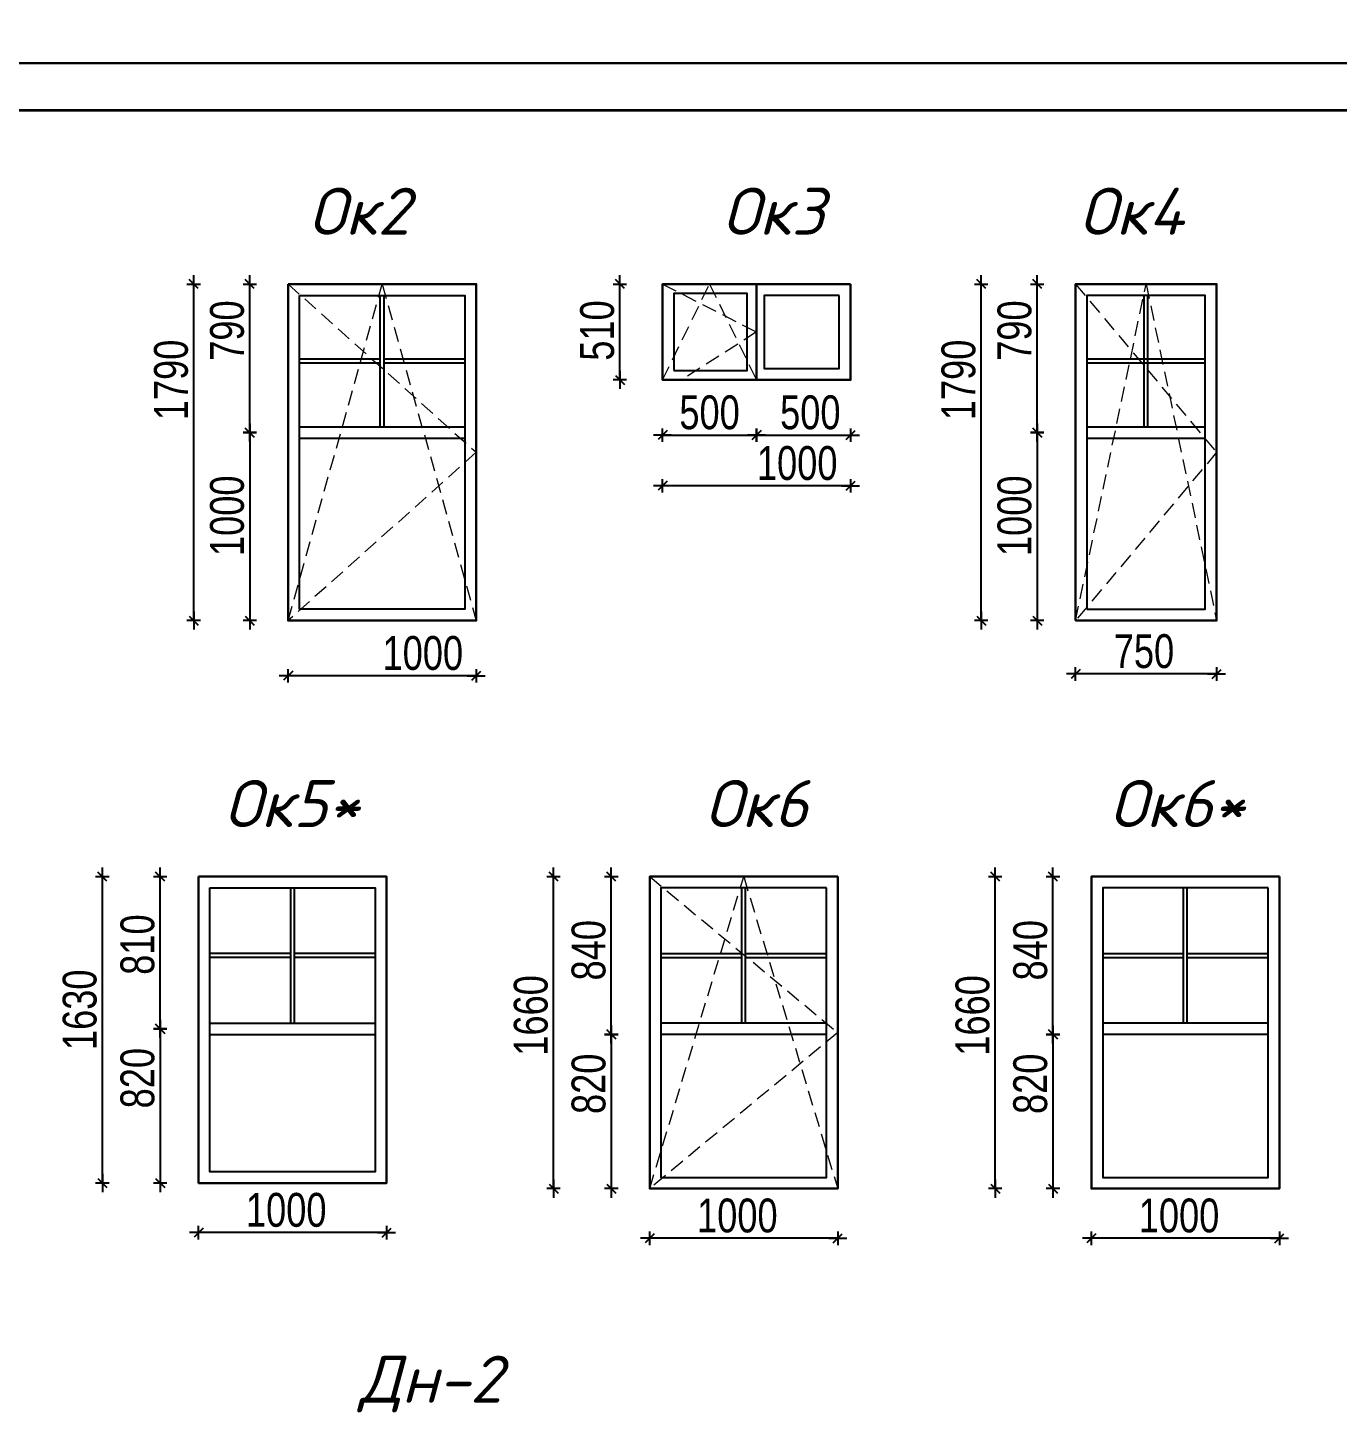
# Model space of a CAD drawing. Extents: x -12289450 to -10763036, y -7834513 to -6150123.
# Drawn here: x -11050972 to -11044005, y -7701795 to -7694349 of the extents above; entities that cross this region are included whole.
import ezdxf

# ---------------------------------------------------------------- set-up
doc = ezdxf.new("R2010")
doc.units = 0
doc.header["$LTSCALE"] = 25
doc.header["$PDMODE"] = 35
doc.linetypes.add('HIDDEN2', pattern=[4.7625, 3.175, -1.5875])
doc.layers.get('DefPoints').update_dxf_attribs({"color": 10, "lineweight": 30})
for name, color, linetype in [('005-РАЗМЕРЫ', 252, 'Continuous'), ('Annotation - Text', 7, 'Continuous'), ('ArchiCAD', 7, 'Continuous'), ('Новое', 51, 'Continuous')]:
    doc.layers.add(name, color=color, linetype=linetype)
doc.layers.add('RAZMER', color=7, linetype='Continuous', lineweight=9)
doc.layers.add('Двери демонтаж', color=15, linetype='Continuous', lineweight=9)
doc.styles.add('gismo', font='isocpeui.ttf')
doc.styles.add('TXT0', font='txt', dxfattribs={"width": 0.8})
doc.dimstyles.new('Копия(2) 3 РАЗМЕРЫ 3', dxfattribs={"dimscale": 30, "dimtxt": 6, "dimasz": 0.08, "dimexe": 0, "dimexo": 0, "dimgap": 1, "dimtad": 1, "dimdec": 0, "dimzin": 0, "dimdsep": 46, "dimtxsty": 'TXT0', "dimblk1": 'A8MITTA', "dimblk2": 'A8MITTA', "dimsah": 1, "dimcen": 0.3, "dimse1": 1, "dimse2": 1, "dimadec": 0, "dimazin": 0, "dimtp": 6, "dimtm": 6, "dimtfac": 1, "dimtdec": 0, "dimtofl": 0, "dimtmove": 0, "dimatfit": 3, "dimldrblk": 'A8MITTA', "dimfxl": 0, "dimtolj": 1, "dimtzin": 0, "dimarcsym": 0})

# ---------------------------------------------------------------- blocks, each defined once
blk = doc.blocks.new('A8MITTA', base_point=(3180, 3140))
for p, q in [((3160, 3140), (3200, 3140)), ((3170, 3130), (3190, 3150)), ((3180, 3155), (3180, 3125))]:
    blk.add_line(p, q)
blk = doc.blocks.new('*D569')
at = {"layer": '005-РАЗМЕРЫ', "color": 0, "lineweight": -2, "ltscale": 4, "transparency": 16777216}
blk.add_line((-11050090.5, -7697498.1), (-11050090.5, -7695712.9), dxfattribs=at)
at = {"layer": 'DefPoints', "color": 0, "ltscale": 4, "transparency": 16777216}
for p in [(-11050090.5, -7695710.5), (-11049706.5, -7695710.5), (-11049706.5, -7697500.5)]:
    blk.add_point(p, dxfattribs=at)
at = {"layer": '005-РАЗМЕРЫ', "color": 0, "lineweight": -2, "ltscale": 4, "transparency": 16777216, "xscale": 2.4, "yscale": 2.4, "zscale": 2.4}
for p, rotation in [((-11050090.5, -7695710.5), 90), ((-11050090.5, -7697500.5), 270)]:
    blk.add_blockref('A8MITTA', p, dxfattribs=dict(at, rotation=rotation))
at = {"layer": '005-РАЗМЕРЫ', "color": 0, "ltscale": 4, "transparency": 16777216, "insert": (-11050210.5, -7696220.5), "char_height": 180, "attachment_point": 5, "rotation": 90, "style": 'TXT0'}
blk.add_mtext('\\A1;1790', dxfattribs=at)
blk = doc.blocks.new('*D570')
at = {"layer": '005-РАЗМЕРЫ', "color": 0, "lineweight": -2, "ltscale": 4, "transparency": 16777216}
blk.add_line((-11049792.6, -7696502.9), (-11049792.6, -7697498.1), dxfattribs=at)
at = {"layer": 'DefPoints', "color": 0, "ltscale": 4, "transparency": 16777216}
for p in [(-11049528.4, -7696500.5), (-11049792.6, -7697500.5), (-11049588.4, -7697500.5)]:
    blk.add_point(p, dxfattribs=at)
at = {"layer": '005-РАЗМЕРЫ', "color": 0, "lineweight": -2, "ltscale": 4, "transparency": 16777216, "xscale": 2.4, "yscale": 2.4, "zscale": 2.4}
for p, rotation in [((-11049792.6, -7696500.5), 90), ((-11049792.6, -7697500.5), 270)]:
    blk.add_blockref('A8MITTA', p, dxfattribs=dict(at, rotation=rotation))
at = {"layer": '005-РАЗМЕРЫ', "color": 0, "ltscale": 4, "transparency": 16777216, "insert": (-11049912.6, -7696942.8), "char_height": 180, "attachment_point": 5, "rotation": 90, "style": 'TXT0'}
blk.add_mtext('\\A1;1000', dxfattribs=at)
blk = doc.blocks.new('*D571')
at = {"layer": '005-РАЗМЕРЫ', "color": 0, "lineweight": -2, "ltscale": 4, "transparency": 16777216}
blk.add_line((-11049792.6, -7696498.1), (-11049792.6, -7695712.9), dxfattribs=at)
at = {"layer": 'DefPoints', "color": 0, "ltscale": 4, "transparency": 16777216}
for p in [(-11049792.6, -7695710.5), (-11049588.4, -7695710.5), (-11049756.6, -7696500.5)]:
    blk.add_point(p, dxfattribs=at)
at = {"layer": '005-РАЗМЕРЫ', "color": 0, "lineweight": -2, "ltscale": 4, "transparency": 16777216, "xscale": 2.4, "yscale": 2.4, "zscale": 2.4}
for p, rotation in [((-11049792.6, -7695710.5), 90), ((-11049792.6, -7696500.5), 270)]:
    blk.add_blockref('A8MITTA', p, dxfattribs=dict(at, rotation=rotation))
at = {"layer": '005-РАЗМЕРЫ', "color": 0, "ltscale": 4, "transparency": 16777216, "insert": (-11049912.6, -7695958), "char_height": 180, "attachment_point": 5, "rotation": 90, "style": 'TXT0'}
blk.add_mtext('\\A1;790', dxfattribs=at)
blk = doc.blocks.new('*D572')
at = {"layer": '005-РАЗМЕРЫ', "color": 0, "lineweight": -2, "ltscale": 4, "transparency": 16777216}
blk.add_line((-11048590.8, -7697793.9), (-11049586, -7697793.9), dxfattribs=at)
at = {"layer": 'DefPoints', "color": 0, "ltscale": 4, "transparency": 16777216}
for p in [(-11049588.4, -7697500.5), (-11048588.4, -7697500.5), (-11049588.4, -7697793.9)]:
    blk.add_point(p, dxfattribs=at)
at = {"layer": '005-РАЗМЕРЫ', "color": 0, "lineweight": -2, "ltscale": 4, "transparency": 16777216, "xscale": 2.4, "yscale": 2.4, "zscale": 2.4, "rotation": 180}
blk.add_blockref('A8MITTA', (-11049588.4, -7697793.9), dxfattribs=at)
at = {"layer": '005-РАЗМЕРЫ', "color": 0, "lineweight": -2, "ltscale": 4, "transparency": 16777216, "xscale": 2.4, "yscale": 2.4, "zscale": 2.4}
blk.add_blockref('A8MITTA', (-11048588.4, -7697793.9), dxfattribs=at)
at = {"layer": '005-РАЗМЕРЫ', "color": 0, "ltscale": 4, "transparency": 16777216, "insert": (-11048872.2, -7697673.9), "char_height": 180, "attachment_point": 5, "style": 'TXT0'}
blk.add_mtext('\\A1;1000', dxfattribs=at)
blk = doc.blocks.new('*D573')
at = {"layer": '005-РАЗМЕРЫ', "color": 0, "lineweight": -2, "ltscale": 4, "transparency": 16777216}
blk.add_line((-11047824.3, -7696218.1), (-11047824.3, -7695712.9), dxfattribs=at)
at = {"layer": 'DefPoints', "color": 0, "ltscale": 4, "transparency": 16777216}
for p in [(-11047824.3, -7695710.5), (-11047597.2, -7695710.5), (-11047765.4, -7696220.5)]:
    blk.add_point(p, dxfattribs=at)
at = {"layer": '005-РАЗМЕРЫ', "color": 0, "lineweight": -2, "ltscale": 4, "transparency": 16777216, "xscale": 2.4, "yscale": 2.4, "zscale": 2.4}
for p, rotation in [((-11047824.3, -7695710.5), 90), ((-11047824.3, -7696220.5), 270)]:
    blk.add_blockref('A8MITTA', p, dxfattribs=dict(at, rotation=rotation))
at = {"layer": '005-РАЗМЕРЫ', "color": 0, "ltscale": 4, "transparency": 16777216, "insert": (-11047944.3, -7695957.6), "char_height": 180, "attachment_point": 5, "rotation": 90, "style": 'TXT0'}
blk.add_mtext('\\A1;510', dxfattribs=at)
blk = doc.blocks.new('*D574')
at = {"layer": '005-РАЗМЕРЫ', "color": 0, "lineweight": -2, "ltscale": 4, "transparency": 16777216}
blk.add_line((-11046599.6, -7696783.6), (-11047594.8, -7696783.6), dxfattribs=at)
at = {"layer": 'DefPoints', "color": 0, "ltscale": 4, "transparency": 16777216}
for p in [(-11046597.2, -7696220.5), (-11047597.2, -7696490.2), (-11047597.2, -7696783.6)]:
    blk.add_point(p, dxfattribs=at)
at = {"layer": '005-РАЗМЕРЫ', "color": 0, "lineweight": -2, "ltscale": 4, "transparency": 16777216, "xscale": 2.4, "yscale": 2.4, "zscale": 2.4, "rotation": 180}
blk.add_blockref('A8MITTA', (-11047597.2, -7696783.6), dxfattribs=at)
at = {"layer": '005-РАЗМЕРЫ', "color": 0, "lineweight": -2, "ltscale": 4, "transparency": 16777216, "xscale": 2.4, "yscale": 2.4, "zscale": 2.4}
blk.add_blockref('A8MITTA', (-11046597.2, -7696783.6), dxfattribs=at)
at = {"layer": '005-РАЗМЕРЫ', "color": 0, "ltscale": 4, "transparency": 16777216, "insert": (-11046881.1, -7696663.6), "char_height": 180, "attachment_point": 5, "style": 'TXT0'}
blk.add_mtext('\\A1;1000', dxfattribs=at)
blk = doc.blocks.new('*D575')
at = {"layer": '005-РАЗМЕРЫ', "color": 0, "lineweight": -2, "ltscale": 4, "transparency": 16777216}
blk.add_line((-11045902.6, -7697498.1), (-11045902.6, -7695712.9), dxfattribs=at)
at = {"layer": 'DefPoints', "color": 0, "ltscale": 4, "transparency": 16777216}
for p in [(-11045902.6, -7695710.5), (-11045518.6, -7695710.5), (-11045518.6, -7697500.5)]:
    blk.add_point(p, dxfattribs=at)
at = {"layer": '005-РАЗМЕРЫ', "color": 0, "lineweight": -2, "ltscale": 4, "transparency": 16777216, "xscale": 2.4, "yscale": 2.4, "zscale": 2.4}
for p, rotation in [((-11045902.6, -7695710.5), 90), ((-11045902.6, -7697500.5), 270)]:
    blk.add_blockref('A8MITTA', p, dxfattribs=dict(at, rotation=rotation))
at = {"layer": '005-РАЗМЕРЫ', "color": 0, "ltscale": 4, "transparency": 16777216, "insert": (-11046022.6, -7696220.5), "char_height": 180, "attachment_point": 5, "rotation": 90, "style": 'TXT0'}
blk.add_mtext('\\A1;1790', dxfattribs=at)
blk = doc.blocks.new('*D576')
at = {"layer": '005-РАЗМЕРЫ', "color": 0, "lineweight": -2, "ltscale": 4, "transparency": 16777216}
blk.add_line((-11045604.7, -7696502.9), (-11045604.7, -7697498.1), dxfattribs=at)
at = {"layer": 'DefPoints', "color": 0, "ltscale": 4, "transparency": 16777216}
for p in [(-11045340.5, -7696500.5), (-11045604.7, -7697500.5), (-11045400.5, -7697500.5)]:
    blk.add_point(p, dxfattribs=at)
at = {"layer": '005-РАЗМЕРЫ', "color": 0, "lineweight": -2, "ltscale": 4, "transparency": 16777216, "xscale": 2.4, "yscale": 2.4, "zscale": 2.4}
for p, rotation in [((-11045604.7, -7696500.5), 90), ((-11045604.7, -7697500.5), 270)]:
    blk.add_blockref('A8MITTA', p, dxfattribs=dict(at, rotation=rotation))
at = {"layer": '005-РАЗМЕРЫ', "color": 0, "ltscale": 4, "transparency": 16777216, "insert": (-11045724.7, -7696942.8), "char_height": 180, "attachment_point": 5, "rotation": 90, "style": 'TXT0'}
blk.add_mtext('\\A1;1000', dxfattribs=at)
blk = doc.blocks.new('*D577')
at = {"layer": '005-РАЗМЕРЫ', "color": 0, "lineweight": -2, "ltscale": 4, "transparency": 16777216}
blk.add_line((-11045604.7, -7696498.1), (-11045604.7, -7695712.9), dxfattribs=at)
at = {"layer": 'DefPoints', "color": 0, "ltscale": 4, "transparency": 16777216}
for p in [(-11045604.7, -7695710.5), (-11045400.5, -7695710.5), (-11045568.7, -7696500.5)]:
    blk.add_point(p, dxfattribs=at)
at = {"layer": '005-РАЗМЕРЫ', "color": 0, "lineweight": -2, "ltscale": 4, "transparency": 16777216, "xscale": 2.4, "yscale": 2.4, "zscale": 2.4}
for p, rotation in [((-11045604.7, -7695710.5), 90), ((-11045604.7, -7696500.5), 270)]:
    blk.add_blockref('A8MITTA', p, dxfattribs=dict(at, rotation=rotation))
at = {"layer": '005-РАЗМЕРЫ', "color": 0, "ltscale": 4, "transparency": 16777216, "insert": (-11045724.7, -7695958), "char_height": 180, "attachment_point": 5, "rotation": 90, "style": 'TXT0'}
blk.add_mtext('\\A1;790', dxfattribs=at)
blk = doc.blocks.new('*D578')
at = {"layer": '005-РАЗМЕРЫ', "color": 0, "lineweight": -2, "ltscale": 4, "transparency": 16777216}
blk.add_line((-11044652.9, -7697784), (-11045398.1, -7697784), dxfattribs=at)
at = {"layer": 'DefPoints', "color": 0, "ltscale": 4, "transparency": 16777216}
for p in [(-11045400.5, -7697500.5), (-11044650.5, -7697500.5), (-11045400.5, -7697784)]:
    blk.add_point(p, dxfattribs=at)
at = {"layer": '005-РАЗМЕРЫ', "color": 0, "lineweight": -2, "ltscale": 4, "transparency": 16777216, "xscale": 2.4, "yscale": 2.4, "zscale": 2.4, "rotation": 180}
blk.add_blockref('A8MITTA', (-11045400.5, -7697784), dxfattribs=at)
at = {"layer": '005-РАЗМЕРЫ', "color": 0, "lineweight": -2, "ltscale": 4, "transparency": 16777216, "xscale": 2.4, "yscale": 2.4, "zscale": 2.4}
blk.add_blockref('A8MITTA', (-11044650.5, -7697784), dxfattribs=at)
at = {"layer": '005-РАЗМЕРЫ', "color": 0, "ltscale": 4, "transparency": 16777216, "insert": (-11045036.8, -7697664), "char_height": 180, "attachment_point": 5, "style": 'TXT0'}
blk.add_mtext('\\A1;750', dxfattribs=at)
blk = doc.blocks.new('*D579')
at = {"layer": '005-РАЗМЕРЫ', "color": 0, "lineweight": -2, "ltscale": 4, "transparency": 16777216}
blk.add_line((-11050576.4, -7700489.3), (-11050576.4, -7698864.1), dxfattribs=at)
at = {"layer": 'DefPoints', "color": 0, "ltscale": 4, "transparency": 16777216}
for p in [(-11050576.4, -7698861.7), (-11050199, -7698861.7), (-11050199, -7700491.7)]:
    blk.add_point(p, dxfattribs=at)
at = {"layer": '005-РАЗМЕРЫ', "color": 0, "lineweight": -2, "ltscale": 4, "transparency": 16777216, "xscale": 2.4, "yscale": 2.4, "zscale": 2.4}
for p, rotation in [((-11050576.4, -7698861.7), 90), ((-11050576.4, -7700491.7), 270)]:
    blk.add_blockref('A8MITTA', p, dxfattribs=dict(at, rotation=rotation))
at = {"layer": '005-РАЗМЕРЫ', "color": 0, "ltscale": 4, "transparency": 16777216, "insert": (-11050696.4, -7699570.4), "char_height": 180, "attachment_point": 5, "rotation": 90, "style": 'TXT0'}
blk.add_mtext('\\A1;1630', dxfattribs=at)
blk = doc.blocks.new('*D580')
at = {"layer": '005-РАЗМЕРЫ', "color": 0, "lineweight": -2, "ltscale": 4, "transparency": 16777216}
blk.add_line((-11050269.1, -7699674.1), (-11050269.1, -7700489.3), dxfattribs=at)
at = {"layer": 'DefPoints', "color": 0, "ltscale": 4, "transparency": 16777216}
for p in [(-11050233.1, -7699671.7), (-11050269.1, -7700491.7), (-11050064.9, -7700491.7)]:
    blk.add_point(p, dxfattribs=at)
at = {"layer": '005-РАЗМЕРЫ', "color": 0, "lineweight": -2, "ltscale": 4, "transparency": 16777216, "xscale": 2.4, "yscale": 2.4, "zscale": 2.4}
for p, rotation in [((-11050269.1, -7699671.7), 90), ((-11050269.1, -7700491.7), 270)]:
    blk.add_blockref('A8MITTA', p, dxfattribs=dict(at, rotation=rotation))
at = {"layer": '005-РАЗМЕРЫ', "color": 0, "ltscale": 4, "transparency": 16777216, "insert": (-11050389.1, -7699934), "char_height": 180, "attachment_point": 5, "rotation": 90, "style": 'TXT0'}
blk.add_mtext('\\A1;820', dxfattribs=at)
blk = doc.blocks.new('*D581')
at = {"layer": '005-РАЗМЕРЫ', "color": 0, "lineweight": -2, "ltscale": 4, "transparency": 16777216}
blk.add_line((-11050269.1, -7699669.3), (-11050269.1, -7698864.1), dxfattribs=at)
at = {"layer": 'DefPoints', "color": 0, "ltscale": 4, "transparency": 16777216}
for p in [(-11050269.1, -7698861.7), (-11050064.9, -7698861.7), (-11050233.1, -7699671.7)]:
    blk.add_point(p, dxfattribs=at)
at = {"layer": '005-РАЗМЕРЫ', "color": 0, "lineweight": -2, "ltscale": 4, "transparency": 16777216, "xscale": 2.4, "yscale": 2.4, "zscale": 2.4}
for p, rotation in [((-11050269.1, -7698861.7), 90), ((-11050269.1, -7699671.7), 270)]:
    blk.add_blockref('A8MITTA', p, dxfattribs=dict(at, rotation=rotation))
at = {"layer": '005-РАЗМЕРЫ', "color": 0, "ltscale": 4, "transparency": 16777216, "insert": (-11050389.1, -7699223.6), "char_height": 180, "attachment_point": 5, "rotation": 90, "style": 'TXT0'}
blk.add_mtext('\\A1;810', dxfattribs=at)
blk = doc.blocks.new('*D582')
at = {"layer": '005-РАЗМЕРЫ', "color": 0, "lineweight": -2, "ltscale": 4, "transparency": 16777216}
blk.add_line((-11049067.3, -7700755.6), (-11050062.5, -7700755.6), dxfattribs=at)
at = {"layer": 'DefPoints', "color": 0, "ltscale": 4, "transparency": 16777216}
for p in [(-11050064.9, -7700491.7), (-11049064.9, -7700491.7), (-11050064.9, -7700755.6)]:
    blk.add_point(p, dxfattribs=at)
at = {"layer": '005-РАЗМЕРЫ', "color": 0, "lineweight": -2, "ltscale": 4, "transparency": 16777216, "xscale": 2.4, "yscale": 2.4, "zscale": 2.4, "rotation": 180}
blk.add_blockref('A8MITTA', (-11050064.9, -7700755.6), dxfattribs=at)
at = {"layer": '005-РАЗМЕРЫ', "color": 0, "lineweight": -2, "ltscale": 4, "transparency": 16777216, "xscale": 2.4, "yscale": 2.4, "zscale": 2.4}
blk.add_blockref('A8MITTA', (-11049064.9, -7700755.6), dxfattribs=at)
at = {"layer": '005-РАЗМЕРЫ', "color": 0, "ltscale": 4, "transparency": 16777216, "insert": (-11049598.7, -7700635.6), "char_height": 180, "attachment_point": 5, "style": 'TXT0'}
blk.add_mtext('\\A1;1000', dxfattribs=at)
blk = doc.blocks.new('*D583')
at = {"layer": '005-РАЗМЕРЫ', "color": 0, "lineweight": -2, "ltscale": 4, "transparency": 16777216}
blk.add_line((-11048177.1, -7700519.3), (-11048177.1, -7698864.1), dxfattribs=at)
at = {"layer": 'DefPoints', "color": 0, "ltscale": 4, "transparency": 16777216}
for p in [(-11048177.1, -7698861.7), (-11047665.7, -7698861.7), (-11047799.8, -7700521.7)]:
    blk.add_point(p, dxfattribs=at)
at = {"layer": '005-РАЗМЕРЫ', "color": 0, "lineweight": -2, "ltscale": 4, "transparency": 16777216, "xscale": 2.4, "yscale": 2.4, "zscale": 2.4}
for p, rotation in [((-11048177.1, -7698861.7), 90), ((-11048177.1, -7700521.7), 270)]:
    blk.add_blockref('A8MITTA', p, dxfattribs=dict(at, rotation=rotation))
at = {"layer": '005-РАЗМЕРЫ', "color": 0, "ltscale": 4, "transparency": 16777216, "insert": (-11048297.1, -7699600.4), "char_height": 180, "attachment_point": 5, "rotation": 90, "style": 'TXT0'}
blk.add_mtext('\\A1;1660', dxfattribs=at)
blk = doc.blocks.new('*D584')
at = {"layer": '005-РАЗМЕРЫ', "color": 0, "lineweight": -2, "ltscale": 4, "transparency": 16777216}
blk.add_line((-11047869.8, -7699704.1), (-11047869.8, -7700519.3), dxfattribs=at)
at = {"layer": 'DefPoints', "color": 0, "ltscale": 4, "transparency": 16777216}
for p in [(-11047833.8, -7699701.7), (-11047869.8, -7700521.7), (-11047665.7, -7700521.7)]:
    blk.add_point(p, dxfattribs=at)
at = {"layer": '005-РАЗМЕРЫ', "color": 0, "lineweight": -2, "ltscale": 4, "transparency": 16777216, "xscale": 2.4, "yscale": 2.4, "zscale": 2.4}
for p, rotation in [((-11047869.8, -7699701.7), 90), ((-11047869.8, -7700521.7), 270)]:
    blk.add_blockref('A8MITTA', p, dxfattribs=dict(at, rotation=rotation))
at = {"layer": '005-РАЗМЕРЫ', "color": 0, "ltscale": 4, "transparency": 16777216, "insert": (-11047989.8, -7699964), "char_height": 180, "attachment_point": 5, "rotation": 90, "style": 'TXT0'}
blk.add_mtext('\\A1;820', dxfattribs=at)
blk = doc.blocks.new('*D585')
at = {"layer": '005-РАЗМЕРЫ', "color": 0, "lineweight": -2, "ltscale": 4, "transparency": 16777216}
blk.add_line((-11047869.8, -7699699.3), (-11047869.8, -7698864.1), dxfattribs=at)
at = {"layer": 'DefPoints', "color": 0, "ltscale": 4, "transparency": 16777216}
for p in [(-11047869.8, -7698861.7), (-11047665.7, -7698861.7), (-11047833.8, -7699701.7)]:
    blk.add_point(p, dxfattribs=at)
at = {"layer": '005-РАЗМЕРЫ', "color": 0, "lineweight": -2, "ltscale": 4, "transparency": 16777216, "xscale": 2.4, "yscale": 2.4, "zscale": 2.4}
for p, rotation in [((-11047869.8, -7698861.7), 90), ((-11047869.8, -7699701.7), 270)]:
    blk.add_blockref('A8MITTA', p, dxfattribs=dict(at, rotation=rotation))
at = {"layer": '005-РАЗМЕРЫ', "color": 0, "ltscale": 4, "transparency": 16777216, "insert": (-11047989.8, -7699253.6), "char_height": 180, "attachment_point": 5, "rotation": 90, "style": 'TXT0'}
blk.add_mtext('\\A1;840', dxfattribs=at)
blk = doc.blocks.new('*D586')
at = {"layer": '005-РАЗМЕРЫ', "color": 0, "lineweight": -2, "ltscale": 4, "transparency": 16777216}
blk.add_line((-11046668.1, -7700785.5), (-11047663.3, -7700785.5), dxfattribs=at)
at = {"layer": 'DefPoints', "color": 0, "ltscale": 4, "transparency": 16777216}
for p in [(-11047665.7, -7700521.7), (-11046665.7, -7700521.7), (-11047665.7, -7700785.5)]:
    blk.add_point(p, dxfattribs=at)
at = {"layer": '005-РАЗМЕРЫ', "color": 0, "lineweight": -2, "ltscale": 4, "transparency": 16777216, "xscale": 2.4, "yscale": 2.4, "zscale": 2.4, "rotation": 180}
blk.add_blockref('A8MITTA', (-11047665.7, -7700785.5), dxfattribs=at)
at = {"layer": '005-РАЗМЕРЫ', "color": 0, "lineweight": -2, "ltscale": 4, "transparency": 16777216, "xscale": 2.4, "yscale": 2.4, "zscale": 2.4}
blk.add_blockref('A8MITTA', (-11046665.7, -7700785.5), dxfattribs=at)
at = {"layer": '005-РАЗМЕРЫ', "color": 0, "ltscale": 4, "transparency": 16777216, "insert": (-11047199.5, -7700665.5), "char_height": 180, "attachment_point": 5, "style": 'TXT0'}
blk.add_mtext('\\A1;1000', dxfattribs=at)
blk = doc.blocks.new('*D587')
at = {"layer": '005-РАЗМЕРЫ', "color": 0, "lineweight": -2, "ltscale": 4, "transparency": 16777216}
blk.add_line((-11047594.8, -7696513.9), (-11047099.6, -7696513.9), dxfattribs=at)
at = {"layer": 'DefPoints', "color": 0, "ltscale": 4, "transparency": 16777216}
for p in [(-11047597.2, -7696220.5), (-11047097.2, -7696220.5), (-11047097.2, -7696513.9)]:
    blk.add_point(p, dxfattribs=at)
at = {"layer": '005-РАЗМЕРЫ', "color": 0, "lineweight": -2, "ltscale": 4, "transparency": 16777216, "xscale": 2.4, "yscale": 2.4, "zscale": 2.4, "rotation": 180}
blk.add_blockref('A8MITTA', (-11047597.2, -7696513.9), dxfattribs=at)
at = {"layer": '005-РАЗМЕРЫ', "color": 0, "lineweight": -2, "ltscale": 4, "transparency": 16777216, "xscale": 2.4, "yscale": 2.4, "zscale": 2.4}
blk.add_blockref('A8MITTA', (-11047097.2, -7696513.9), dxfattribs=at)
at = {"layer": '005-РАЗМЕРЫ', "color": 0, "ltscale": 4, "transparency": 16777216, "insert": (-11047347.2, -7696393.9), "char_height": 180, "attachment_point": 5, "style": 'TXT0'}
blk.add_mtext('\\A1;500', dxfattribs=at)
blk = doc.blocks.new('*D588')
at = {"layer": '005-РАЗМЕРЫ', "color": 0, "lineweight": -2, "ltscale": 4, "transparency": 16777216}
blk.add_line((-11047094.8, -7696513.9), (-11046599.6, -7696513.9), dxfattribs=at)
at = {"layer": 'DefPoints', "color": 0, "ltscale": 4, "transparency": 16777216}
for p in [(-11047097.2, -7696220.5), (-11046597.2, -7696220.5), (-11046597.2, -7696513.9)]:
    blk.add_point(p, dxfattribs=at)
at = {"layer": '005-РАЗМЕРЫ', "color": 0, "lineweight": -2, "ltscale": 4, "transparency": 16777216, "xscale": 2.4, "yscale": 2.4, "zscale": 2.4, "rotation": 180}
blk.add_blockref('A8MITTA', (-11047097.2, -7696513.9), dxfattribs=at)
at = {"layer": '005-РАЗМЕРЫ', "color": 0, "lineweight": -2, "ltscale": 4, "transparency": 16777216, "xscale": 2.4, "yscale": 2.4, "zscale": 2.4}
blk.add_blockref('A8MITTA', (-11046597.2, -7696513.9), dxfattribs=at)
at = {"layer": '005-РАЗМЕРЫ', "color": 0, "ltscale": 4, "transparency": 16777216, "insert": (-11046811.4, -7696393.9), "char_height": 180, "attachment_point": 5, "style": 'TXT0'}
blk.add_mtext('\\A1;500', dxfattribs=at)
blk = doc.blocks.new('*D598')
at = {"layer": '005-РАЗМЕРЫ', "color": 0, "lineweight": -2, "ltscale": 4, "transparency": 16777216}
blk.add_line((-11045828, -7700519.3), (-11045828, -7698864.1), dxfattribs=at)
at = {"layer": 'DefPoints', "color": 0, "ltscale": 4, "transparency": 16777216}
for p in [(-11045828, -7698861.7), (-11045316.5, -7698861.7), (-11045450.6, -7700521.7)]:
    blk.add_point(p, dxfattribs=at)
at = {"layer": '005-РАЗМЕРЫ', "color": 0, "lineweight": -2, "ltscale": 4, "transparency": 16777216, "xscale": 2.4, "yscale": 2.4, "zscale": 2.4}
for p, rotation in [((-11045828, -7698861.7), 90), ((-11045828, -7700521.7), 270)]:
    blk.add_blockref('A8MITTA', p, dxfattribs=dict(at, rotation=rotation))
at = {"layer": '005-РАЗМЕРЫ', "color": 0, "ltscale": 4, "transparency": 16777216, "insert": (-11045948, -7699600.4), "char_height": 180, "attachment_point": 5, "rotation": 90, "style": 'TXT0'}
blk.add_mtext('\\A1;1660', dxfattribs=at)
blk = doc.blocks.new('*D599')
at = {"layer": '005-РАЗМЕРЫ', "color": 0, "lineweight": -2, "ltscale": 4, "transparency": 16777216}
blk.add_line((-11045520.7, -7699704.1), (-11045520.7, -7700519.3), dxfattribs=at)
at = {"layer": 'DefPoints', "color": 0, "ltscale": 4, "transparency": 16777216}
for p in [(-11045484.7, -7699701.7), (-11045520.7, -7700521.7), (-11045316.5, -7700521.7)]:
    blk.add_point(p, dxfattribs=at)
at = {"layer": '005-РАЗМЕРЫ', "color": 0, "lineweight": -2, "ltscale": 4, "transparency": 16777216, "xscale": 2.4, "yscale": 2.4, "zscale": 2.4}
for p, rotation in [((-11045520.7, -7699701.7), 90), ((-11045520.7, -7700521.7), 270)]:
    blk.add_blockref('A8MITTA', p, dxfattribs=dict(at, rotation=rotation))
at = {"layer": '005-РАЗМЕРЫ', "color": 0, "ltscale": 4, "transparency": 16777216, "insert": (-11045640.7, -7699964), "char_height": 180, "attachment_point": 5, "rotation": 90, "style": 'TXT0'}
blk.add_mtext('\\A1;820', dxfattribs=at)
blk = doc.blocks.new('*D600')
at = {"layer": '005-РАЗМЕРЫ', "color": 0, "lineweight": -2, "ltscale": 4, "transparency": 16777216}
blk.add_line((-11045520.7, -7699699.3), (-11045520.7, -7698864.1), dxfattribs=at)
at = {"layer": 'DefPoints', "color": 0, "ltscale": 4, "transparency": 16777216}
for p in [(-11045520.7, -7698861.7), (-11045316.5, -7698861.7), (-11045484.7, -7699701.7)]:
    blk.add_point(p, dxfattribs=at)
at = {"layer": '005-РАЗМЕРЫ', "color": 0, "lineweight": -2, "ltscale": 4, "transparency": 16777216, "xscale": 2.4, "yscale": 2.4, "zscale": 2.4}
for p, rotation in [((-11045520.7, -7698861.7), 90), ((-11045520.7, -7699701.7), 270)]:
    blk.add_blockref('A8MITTA', p, dxfattribs=dict(at, rotation=rotation))
at = {"layer": '005-РАЗМЕРЫ', "color": 0, "ltscale": 4, "transparency": 16777216, "insert": (-11045640.7, -7699253.6), "char_height": 180, "attachment_point": 5, "rotation": 90, "style": 'TXT0'}
blk.add_mtext('\\A1;840', dxfattribs=at)
blk = doc.blocks.new('*D601')
at = {"layer": '005-РАЗМЕРЫ', "color": 0, "lineweight": -2, "ltscale": 4, "transparency": 16777216}
blk.add_line((-11044318.9, -7700785.5), (-11045314.1, -7700785.5), dxfattribs=at)
at = {"layer": 'DefPoints', "color": 0, "ltscale": 4, "transparency": 16777216}
for p in [(-11045316.5, -7700521.7), (-11044316.5, -7700521.7), (-11045316.5, -7700785.5)]:
    blk.add_point(p, dxfattribs=at)
at = {"layer": '005-РАЗМЕРЫ', "color": 0, "lineweight": -2, "ltscale": 4, "transparency": 16777216, "xscale": 2.4, "yscale": 2.4, "zscale": 2.4, "rotation": 180}
blk.add_blockref('A8MITTA', (-11045316.5, -7700785.5), dxfattribs=at)
at = {"layer": '005-РАЗМЕРЫ', "color": 0, "lineweight": -2, "ltscale": 4, "transparency": 16777216, "xscale": 2.4, "yscale": 2.4, "zscale": 2.4}
blk.add_blockref('A8MITTA', (-11044316.5, -7700785.5), dxfattribs=at)
at = {"layer": '005-РАЗМЕРЫ', "color": 0, "ltscale": 4, "transparency": 16777216, "insert": (-11044850.3, -7700665.5), "char_height": 180, "attachment_point": 5, "style": 'TXT0'}
blk.add_mtext('\\A1;1000', dxfattribs=at)

msp = doc.modelspace()

# ---------------------------------------------------------------- linework, layer by layer
at = {"layer": 'ArchiCAD', "color": 7, "linetype": 'Continuous', "lineweight": 35}
msp.add_lwpolyline([(-11054339.4, -7694786.2), (-11034589.6, -7694786.2), (-11034589.6, -7709136), (-11054339.4, -7709136)], close=True, dxfattribs=at)
at = {"layer": 'RAZMER', "color": 251, "linetype": 'HIDDEN2'}
for points in [[(-11049588.4, -7695710.5), (-11048588.4, -7696605.5), (-11049588.4, -7697500.5)], [(-11049588.4, -7697500.5), (-11049088.4, -7695710.5), (-11048588.4, -7697500.5)], [(-11047597.2, -7695710.5), (-11047097.2, -7695965.5), (-11047497.2, -7696220.5)], [(-11047597.2, -7696220.5), (-11047347.2, -7695710.5), (-11047097.2, -7696220.5)], [(-11045400.5, -7695710.5), (-11044650.5, -7696605.5), (-11045400.5, -7697500.5)], [(-11045400.5, -7697500.5), (-11045025.5, -7695710.5), (-11044650.5, -7697500.5)], [(-11047665.7, -7700521.7), (-11047165.7, -7698861.7), (-11046665.7, -7700521.7)], [(-11047665.7, -7698861.7), (-11046665.7, -7699691.7), (-11047665.7, -7700521.7)]]:
    msp.add_lwpolyline(points, dxfattribs=at)
at = {"layer": 'Двери демонтаж', "lineweight": 30, "ltscale": 50}
for points in [[(-11049588.4, -7695710.5), (-11048588.4, -7695710.5), (-11048588.4, -7697500.5), (-11049588.4, -7697500.5)], [(-11046597.2, -7695710.5), (-11047597.2, -7695710.5), (-11047597.2, -7696220.5), (-11046597.2, -7696220.5)], [(-11047597.2, -7696220.5), (-11047097.2, -7696220.5), (-11047097.2, -7695710.5), (-11047597.2, -7695710.5)], [(-11045400.5, -7697500.5), (-11044650.5, -7697500.5), (-11044650.5, -7695710.5), (-11045400.5, -7695710.5)], [(-11050064.9, -7698861.7), (-11049064.9, -7698861.7), (-11049064.9, -7700491.7), (-11050064.9, -7700491.7)], [(-11046665.7, -7698861.7), (-11047665.7, -7698861.7), (-11047665.7, -7700521.7), (-11046665.7, -7700521.7)], [(-11044316.5, -7698861.7), (-11045316.5, -7698861.7), (-11045316.5, -7700521.7), (-11044316.5, -7700521.7)]]:
    msp.add_lwpolyline(points, close=True, dxfattribs=at)
at = {"layer": 'Двери демонтаж', "lineweight": 25, "ltscale": 50}
for points in [[(-11049528.4, -7695770.5), (-11048648.4, -7695770.5), (-11048648.4, -7697440.5), (-11049528.4, -7697440.5)], [(-11047537.2, -7696170.5), (-11047147.2, -7696170.5), (-11047147.2, -7695760.5), (-11047537.2, -7695760.5)], [(-11046657.2, -7695770.5), (-11047057.2, -7695770.5), (-11047057.2, -7696160.5), (-11046657.2, -7696160.5)], [(-11045340.5, -7697440.5), (-11044710.5, -7697440.5), (-11044710.5, -7695770.5), (-11045340.5, -7695770.5)], [(-11050004.9, -7698921.7), (-11049124.9, -7698921.7), (-11049124.9, -7700431.7), (-11050004.9, -7700431.7)], [(-11046725.7, -7698921.7), (-11047605.7, -7698921.7), (-11047605.7, -7700461.7), (-11046725.7, -7700461.7)], [(-11044376.5, -7698921.7), (-11045256.5, -7698921.7), (-11045256.5, -7700461.7), (-11044376.5, -7700461.7)]]:
    msp.add_lwpolyline(points, close=True, dxfattribs=at)
for points in [[(-11049098.4, -7696470.5), (-11049098.4, -7695770.5)], [(-11049078.4, -7696470.5), (-11049078.4, -7695770.5)], [(-11045035.5, -7696270.5), (-11045035.5, -7695770.5)], [(-11045035.5, -7696470.5), (-11045035.5, -7695770.5)], [(-11045015.5, -7696270.5), (-11045015.5, -7695770.5)], [(-11045015.5, -7696470.5), (-11045015.5, -7695770.5)], [(-11049098.4, -7696110.5), (-11049528.4, -7696110.5)], [(-11049098.4, -7696130.5), (-11049528.4, -7696130.5)], [(-11048648.4, -7696110.5), (-11049078.4, -7696110.5)], [(-11048648.4, -7696130.5), (-11049078.4, -7696130.5)], [(-11044710.5, -7696110.5), (-11045340.5, -7696110.5)], [(-11044710.5, -7696130.5), (-11045340.5, -7696130.5)], [(-11049528.4, -7696470.5), (-11048648.4, -7696470.5)], [(-11045340.5, -7696470.5), (-11044710.5, -7696470.5)], [(-11049528.4, -7696530.5), (-11048648.4, -7696530.5)], [(-11045340.5, -7696530.5), (-11044710.5, -7696530.5)], [(-11049574.9, -7699641.7), (-11049574.9, -7698921.7)], [(-11049554.9, -7699641.7), (-11049554.9, -7698921.7)], [(-11047175.7, -7699641.7), (-11047175.7, -7698921.7)], [(-11047155.7, -7699641.7), (-11047155.7, -7698921.7)], [(-11044826.5, -7699641.7), (-11044826.5, -7698921.7)], [(-11044806.5, -7699641.7), (-11044806.5, -7698921.7)], [(-11049574.9, -7699271.7), (-11050004.9, -7699271.7)], [(-11049574.9, -7699291.7), (-11050004.9, -7699291.7)], [(-11049124.9, -7699271.7), (-11049554.9, -7699271.7)], [(-11049124.9, -7699291.7), (-11049554.9, -7699291.7)], [(-11047605.7, -7699271.7), (-11047175.7, -7699271.7)], [(-11047605.7, -7699291.7), (-11047175.7, -7699291.7)], [(-11047155.7, -7699271.7), (-11046725.7, -7699271.7)], [(-11047155.7, -7699291.7), (-11046725.7, -7699291.7)], [(-11045256.5, -7699271.7), (-11044826.5, -7699271.7)], [(-11045256.5, -7699291.7), (-11044826.5, -7699291.7)], [(-11044806.5, -7699271.7), (-11044376.5, -7699271.7)], [(-11044806.5, -7699291.7), (-11044376.5, -7699291.7)], [(-11050004.9, -7699641.7), (-11049124.9, -7699641.7)], [(-11050004.9, -7699701.7), (-11049124.9, -7699701.7)], [(-11046725.7, -7699641.7), (-11047605.7, -7699641.7)], [(-11046725.7, -7699701.7), (-11047605.7, -7699701.7)], [(-11044376.5, -7699641.7), (-11045256.5, -7699641.7)], [(-11044376.5, -7699701.7), (-11045256.5, -7699701.7)]]:
    msp.add_lwpolyline(points, dxfattribs=at)
at = {"layer": 'Новое', "color": 7, "linetype": 'Continuous'}
for points in [[(-11067519.3, -7672261.3), (-11036019.4, -7672261.3), (-11036019.4, -7694536.2), (-11067519.3, -7694536.2)], [(-11055339.4, -7694536.2), (-11034339.6, -7694536.2), (-11034339.6, -7709386), (-11055339.4, -7709386)], [(-11055339.4, -7694536.2), (-11034339.6, -7694536.2), (-11034339.6, -7709386), (-11055339.4, -7709386)]]:
    msp.add_lwpolyline(points, close=True, dxfattribs=at)

# ---------------------------------------------------------------- texts
at = {"layer": 'Annotation - Text', "color": 0, "lineweight": 25, "style": 'gismo'}
for s, p in [('Ок2', (-11049480.5, -7695448.2)), ('Ок3', (-11047279.2, -7695448.2)), ('Ок4', (-11045381.5, -7695448.2)), ('Ок5*', (-11049928.7, -7698598.7)), ('Ок6', (-11047372.1, -7698598.7)), ('Ок6*', (-11045220, -7698598.7)), ('Дн-2', (-11049210.5, -7701659.9))]:
    msp.add_text(s, height=250, dxfattribs=at).set_placement(p)

# ---------------------------------------------------------------- dimensions: what is measured, and where the dimension line sits
at = {"layer": '005-РАЗМЕРЫ', "ltscale": 4}
for base, p1, p2, angle, picture, middle in [((-11050090.5, -7695710.5), (-11049706.5, -7697500.5), (-11049706.5, -7695710.5), 90, '*D569', (-11050090.5, -7696220.5)), ((-11049792.6, -7695710.5), (-11049756.6, -7696500.5), (-11049588.4, -7695710.5), 270, '*D571', (-11049792.6, -7695958)), ((-11047824.3, -7695710.5), (-11047765.4, -7696220.5), (-11047597.2, -7695710.5), 270, '*D573', (-11047824.3, -7695957.6)), ((-11045902.6, -7695710.5), (-11045518.6, -7697500.5), (-11045518.6, -7695710.5), 90, '*D575', (-11045902.6, -7696220.5)), ((-11045604.7, -7695710.5), (-11045568.7, -7696500.5), (-11045400.5, -7695710.5), 270, '*D577', (-11045604.7, -7695958)), ((-11047597.2, -7696783.6), (-11046597.2, -7696220.5), (-11047597.2, -7696490.2), 180, '*D574', (-11046881.1, -7696783.6)), ((-11049792.6, -7697500.5), (-11049528.4, -7696500.5), (-11049588.4, -7697500.5), 90, '*D570', (-11049792.6, -7696942.8)), ((-11045604.7, -7697500.5), (-11045340.5, -7696500.5), (-11045400.5, -7697500.5), 90, '*D576', (-11045604.7, -7696942.8)), ((-11049588.4, -7697793.9), (-11048588.4, -7697500.5), (-11049588.4, -7697500.5), 180, '*D572', (-11048872.2, -7697793.9)), ((-11045400.5, -7697784), (-11044650.5, -7697500.5), (-11045400.5, -7697500.5), 180, '*D578', (-11045036.8, -7697784)), ((-11050576.4, -7698861.7), (-11050199, -7700491.7), (-11050199, -7698861.7), 90, '*D579', (-11050576.4, -7699570.4)), ((-11050269.1, -7698861.7), (-11050233.1, -7699671.7), (-11050064.9, -7698861.7), 270, '*D581', (-11050269.1, -7699223.6)), ((-11048177.1, -7698861.7), (-11047799.8, -7700521.7), (-11047665.7, -7698861.7), 90, '*D583', (-11048177.1, -7699600.4)), ((-11047869.8, -7698861.7), (-11047833.8, -7699701.7), (-11047665.7, -7698861.7), 270, '*D585', (-11047869.8, -7699253.6)), ((-11045828, -7698861.7), (-11045450.6, -7700521.7), (-11045316.5, -7698861.7), 90, '*D598', (-11045828, -7699600.4)), ((-11045520.7, -7698861.7), (-11045484.7, -7699701.7), (-11045316.5, -7698861.7), 270, '*D600', (-11045520.7, -7699253.6)), ((-11050269.1, -7700491.7), (-11050233.1, -7699671.7), (-11050064.9, -7700491.7), 90, '*D580', (-11050269.1, -7699934)), ((-11047869.8, -7700521.7), (-11047833.8, -7699701.7), (-11047665.7, -7700521.7), 90, '*D584', (-11047869.8, -7699964)), ((-11045520.7, -7700521.7), (-11045484.7, -7699701.7), (-11045316.5, -7700521.7), 90, '*D599', (-11045520.7, -7699964)), ((-11050064.9, -7700755.6), (-11049064.9, -7700491.7), (-11050064.9, -7700491.7), 180, '*D582', (-11049598.7, -7700755.6)), ((-11047665.7, -7700785.5), (-11046665.7, -7700521.7), (-11047665.7, -7700521.7), 180, '*D586', (-11047199.5, -7700785.5)), ((-11045316.5, -7700785.5), (-11044316.5, -7700521.7), (-11045316.5, -7700521.7), 180, '*D601', (-11044850.3, -7700785.5))]:
    dim = msp.add_linear_dim(base=base, p1=p1, p2=p2, angle=angle, dimstyle='Копия(2) 3 РАЗМЕРЫ 3', dxfattribs=at)
    dim.commit()
    dim.dimension.update_dxf_attribs({"geometry": picture, "text_midpoint": middle, "dimtype": 160})
for base, p1, p2, picture, middle in [((-11047097.2, -7696513.9), (-11047597.2, -7696220.5), (-11047097.2, -7696220.5), '*D587', (-11047347.2, -7696513.9)), ((-11046597.2, -7696513.9), (-11047097.2, -7696220.5), (-11046597.2, -7696220.5), '*D588', (-11046811.4, -7696513.9))]:
    dim = msp.add_linear_dim(base=base, p1=p1, p2=p2, dimstyle='Копия(2) 3 РАЗМЕРЫ 3', dxfattribs=at)
    dim.commit()
    dim.dimension.update_dxf_attribs({"geometry": picture, "text_midpoint": middle, "dimtype": 160})

doc.saveas('drawing.dxf')
